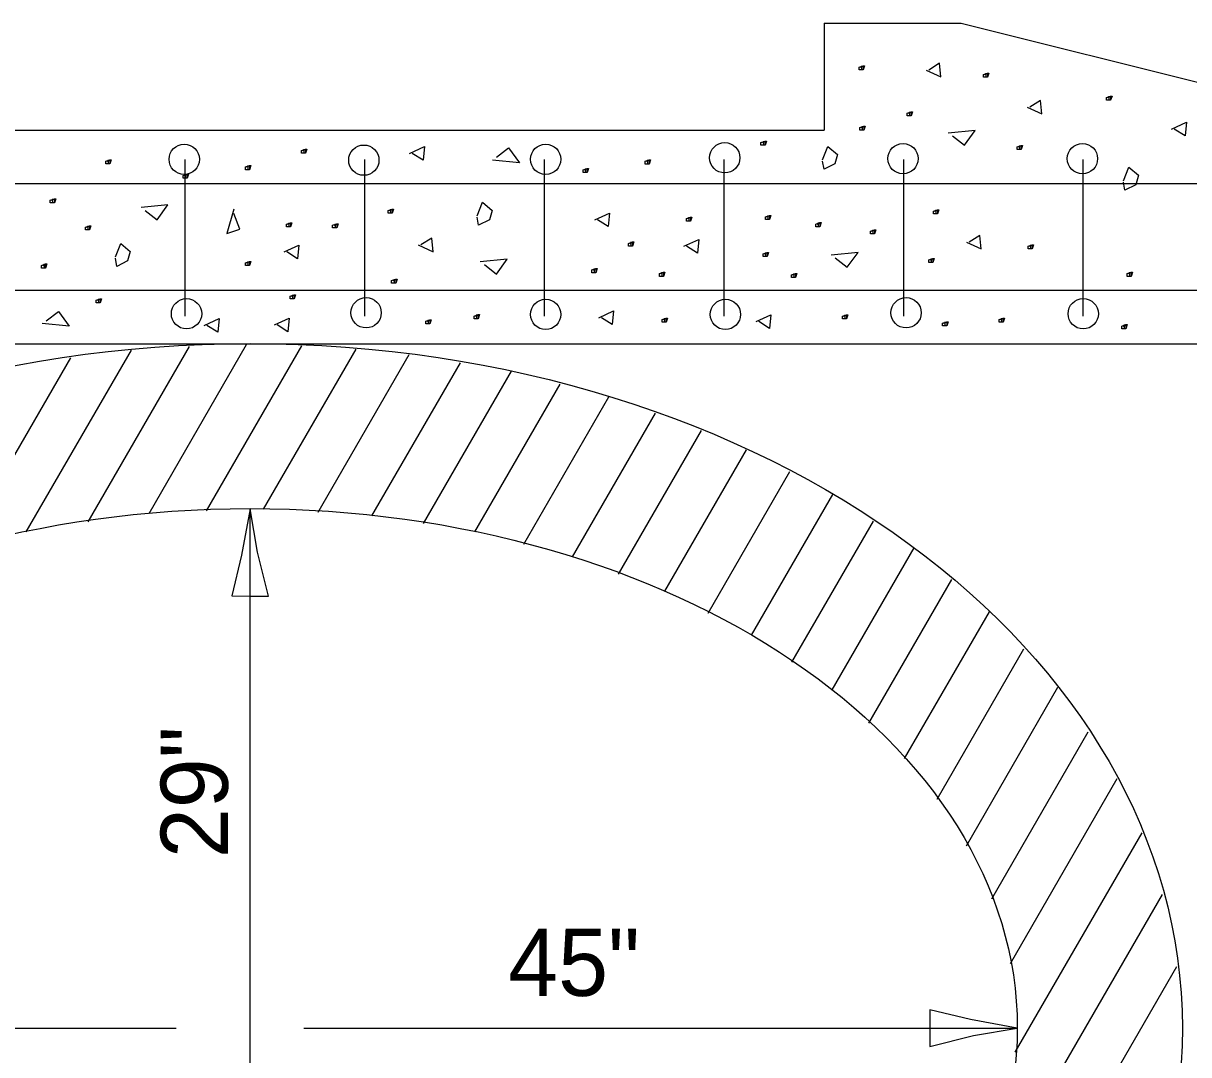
# Model space of a CAD drawing. Extents: x 2133490 to 2172050, y 2138301 to 2145980.
# Drawn here: x 2138952.5 to 2139073.9, y 2141804.6 to 2141912.1 of the extents above; entities that cross this region are included whole.
import ezdxf

# ---------------------------------------------------------------- set-up
doc = ezdxf.new("R2010")
doc.units = 0
for name, color, linetype in [('HS_Dimensions_and_Text', 7, 'Continuous'), ('HS_Pavement_Hidden', 7, 'Continuous'), ('ROW_Ex_Private_Boundary_Items', 7, 'Continuous'), ('ROW_Pr_Notes', 7, 'Continuous'), ('Topo_Ex_Bridge_Structures', 7, 'Continuous')]:
    doc.layers.add(name, color=color, linetype=linetype)

msp = doc.modelspace()

# ---------------------------------------------------------------- linework, layer by layer
at = {"layer": 'HS_Dimensions_and_Text'}
for p, q in [((2138976.13, 2141753.19), (2138976.13, 2141861.48)), ((2138896.18, 2141807.34), (2138968.42, 2141807.34)), ((2138981.72, 2141807.34), (2139056.07, 2141807.34))]:
    msp.add_line(p, q, dxfattribs=at)
at = {"layer": 'HS_Pavement_Hidden'}
msp.add_line((2138878.97, 2141878.68), (2139104.19, 2141878.68), dxfattribs=at)
for major_axis, ratio in [((-97.15, 0), 0.734375), ((-79.95, 0), 0.677215)]:
    msp.add_ellipse((2138976.13, 2141807.34), major_axis=major_axis, ratio=ratio, dxfattribs=at)
at = {"layer": 'ROW_Ex_Private_Boundary_Items'}
for centre in [(2138969.26, 2141897.9), (2138987.98, 2141897.81), (2139006.93, 2141897.9), (2139025.59, 2141898.06), (2139044.17, 2141897.97), (2139062.87, 2141897.97), (2138988.22, 2141881.9), (2139044.49, 2141881.9), (2138969.5, 2141881.8), (2139006.93, 2141881.73), (2139025.66, 2141881.73), (2139062.95, 2141881.8)]:
    msp.add_circle(centre, 1.58, dxfattribs=at)
at = {"layer": 'ROW_Pr_Notes'}
for p, q in [((2139035.94, 2141912.08), (2139050.24, 2141912.08)), ((2139035.94, 2141912.08), (2139035.94, 2141900.95)), ((2139050.24, 2141912.08), (2139254.81, 2141860.94)), ((2138849.12, 2141900.95), (2139035.94, 2141900.95)), ((2138969.35, 2141881.56), (2138969.35, 2141897.88)), ((2138988.08, 2141881.56), (2138988.08, 2141897.88)), ((2139006.8, 2141881.56), (2139006.8, 2141897.88)), ((2139025.52, 2141881.56), (2139025.52, 2141897.88)), ((2139044.24, 2141881.56), (2139044.24, 2141897.88)), ((2139062.96, 2141881.56), (2139062.96, 2141897.88)), ((2138852.84, 2141895.38), (2139091.38, 2141895.38)), ((2138852.84, 2141884.25), (2139091.38, 2141884.25)), ((2138965.6, 2141860.99), (2138975.76, 2141878.59)), ((2138952.8, 2141859.06), (2138963.75, 2141878.02)), ((2138959.26, 2141860.12), (2138969.81, 2141878.4)), ((2138971.6, 2141861.26), (2138981.53, 2141878.46)), ((2138977.54, 2141861.43), (2138987.17, 2141878.1)), ((2138983.21, 2141861.13), (2138992.69, 2141877.55)), ((2138945.98, 2141857.37), (2138957.44, 2141877.22)), ((2138988.83, 2141860.75), (2138998.04, 2141876.7)), ((2138994.21, 2141859.94), (2139003.36, 2141875.8)), ((2138999.55, 2141859.07), (2139008.44, 2141874.47)), ((2139004.64, 2141857.77), (2139013.51, 2141873.13)), ((2139009.73, 2141856.46), (2139018.38, 2141871.44)), ((2139014.53, 2141854.67), (2139023.18, 2141869.63)), ((2139019.34, 2141852.87), (2139027.86, 2141867.62)), ((2139023.87, 2141850.6), (2139032.38, 2141865.34)), ((2139028.38, 2141848.29), (2139036.86, 2141862.97)), ((2139032.6, 2141845.47), (2139041.09, 2141860.18)), ((2139036.78, 2141842.6), (2139045.33, 2141857.4)), ((2139040.61, 2141839.11), (2139049.26, 2141854.08)), ((2139044.34, 2141835.44), (2139053.17, 2141850.74)), ((2139047.73, 2141831.21), (2139056.77, 2141846.86)), ((2139050.77, 2141826.34), (2139060.32, 2141842.89)), ((2139053.41, 2141820.8), (2139063.48, 2141838.23)), ((2139055.37, 2141814.07), (2139066.5, 2141833.36)), ((2139055.87, 2141804.81), (2139069.08, 2141827.7)), ((2139028.51, 2141747.31), (2139071.2, 2141821.26)), ((2139036.98, 2141751.87), (2139072.72, 2141813.76))]:
    msp.add_line(p, q, dxfattribs=at)
for points in [[(2139046.58, 2141907.21), (2139048.12, 2141906.5), (2139047.98, 2141907.91), (2139046.86, 2141907.21)], [(2139039.74, 2141907.52), (2139040.02, 2141907.66), (2139040.02, 2141907.24), (2139039.88, 2141907.24), (2139039.6, 2141907.24), (2139039.6, 2141907.24), (2139039.6, 2141907.52), (2139040.02, 2141907.66), (2139040.16, 2141907.66), (2139040.02, 2141907.24), (2139039.88, 2141907.24), (2139039.88, 2141907.66)], [(2139052.68, 2141906.75), (2139052.97, 2141906.89), (2139052.97, 2141906.47), (2139052.82, 2141906.47), (2139052.55, 2141906.47), (2139052.55, 2141906.47), (2139052.55, 2141906.75), (2139052.97, 2141906.89), (2139053.11, 2141906.89), (2139052.97, 2141906.47), (2139052.82, 2141906.47), (2139052.82, 2141906.89)], [(2139057.1, 2141903.34), (2139058.65, 2141902.63), (2139058.51, 2141904.04), (2139057.38, 2141903.34)], [(2139065.53, 2141904.33), (2139065.81, 2141904.48), (2139065.81, 2141904.06), (2139065.67, 2141904.06), (2139065.39, 2141904.06), (2139065.39, 2141904.06), (2139065.39, 2141904.33), (2139065.81, 2141904.48), (2139065.95, 2141904.48), (2139065.81, 2141904.06), (2139065.67, 2141904.06), (2139065.67, 2141904.48)], [(2139044.75, 2141902.7), (2139045.03, 2141902.85), (2139045.03, 2141902.42), (2139044.89, 2141902.42), (2139044.61, 2141902.42), (2139044.61, 2141902.42), (2139044.61, 2141902.7), (2139045.03, 2141902.85), (2139045.17, 2141902.85), (2139045.03, 2141902.42), (2139044.89, 2141902.42), (2139044.89, 2141902.85)], [(2139072.16, 2141901.05), (2139073.7, 2141901.76), (2139073.56, 2141900.35), (2139072.44, 2141901.05)], [(2139039.82, 2141901.21), (2139040.1, 2141901.35), (2139040.1, 2141900.93), (2139039.96, 2141900.93), (2139039.68, 2141900.93), (2139039.68, 2141900.93), (2139039.68, 2141901.21), (2139040.1, 2141901.35), (2139040.24, 2141901.35), (2139040.1, 2141900.93), (2139039.96, 2141900.93), (2139039.96, 2141901.35)], [(2139049.31, 2141900.35), (2139050.57, 2141899.36), (2139051.7, 2141900.91), (2139048.89, 2141900.63)], [(2138992.74, 2141898.52), (2138994.29, 2141899.22), (2138994.15, 2141897.81), (2138993.02, 2141898.52)], [(2139029.51, 2141899.64), (2139029.79, 2141899.78), (2139029.79, 2141899.36), (2139029.65, 2141899.36), (2139029.37, 2141899.36), (2139029.37, 2141899.36), (2139029.37, 2141899.64), (2139029.79, 2141899.78), (2139029.93, 2141899.78), (2139029.79, 2141899.36), (2139029.65, 2141899.36), (2139029.65, 2141899.78)], [(2139035.79, 2141897.84), (2139036.35, 2141899.25), (2139037.34, 2141898.41), (2139037.06, 2141897.42), (2139035.94, 2141896.86), (2139035.79, 2141897.7)], [(2139056.19, 2141899.2), (2139056.47, 2141899.34), (2139056.47, 2141898.92), (2139056.33, 2141898.92), (2139056.05, 2141898.92), (2139056.05, 2141898.92), (2139056.05, 2141899.2), (2139056.47, 2141899.34), (2139056.61, 2141899.34), (2139056.47, 2141898.92), (2139056.33, 2141898.92), (2139056.33, 2141899.34)], [(2138981.62, 2141898.82), (2138981.9, 2141898.96), (2138981.9, 2141898.54), (2138981.76, 2141898.54), (2138981.48, 2141898.54), (2138981.48, 2141898.54), (2138981.48, 2141898.82), (2138981.9, 2141898.96), (2138982.04, 2141898.96), (2138981.9, 2141898.54), (2138981.76, 2141898.54), (2138981.76, 2141898.96)], [(2139001.8, 2141898.11), (2139003.07, 2141899.09), (2139004.19, 2141897.54), (2139001.38, 2141897.82)], [(2138961.23, 2141897.71), (2138961.51, 2141897.85), (2138961.51, 2141897.43), (2138961.37, 2141897.43), (2138961.09, 2141897.43), (2138961.09, 2141897.43), (2138961.09, 2141897.71), (2138961.51, 2141897.85), (2138961.65, 2141897.85), (2138961.51, 2141897.43), (2138961.37, 2141897.43), (2138961.37, 2141897.85)], [(2138975.79, 2141897.1), (2138976.07, 2141897.24), (2138976.07, 2141896.81), (2138975.93, 2141896.81), (2138975.65, 2141896.81), (2138975.65, 2141896.81), (2138975.65, 2141897.1), (2138976.07, 2141897.24), (2138976.21, 2141897.24), (2138976.07, 2141896.81), (2138975.93, 2141896.81), (2138975.93, 2141897.24)], [(2139010.97, 2141896.81), (2139011.24, 2141896.95), (2139011.24, 2141896.53), (2139011.11, 2141896.53), (2139010.82, 2141896.53), (2139010.82, 2141896.53), (2139010.82, 2141896.81), (2139011.24, 2141896.95), (2139011.39, 2141896.95), (2139011.24, 2141896.53), (2139011.11, 2141896.53), (2139011.11, 2141896.95)], [(2139017.45, 2141897.69), (2139017.73, 2141897.83), (2139017.73, 2141897.41), (2139017.59, 2141897.41), (2139017.31, 2141897.41), (2139017.31, 2141897.41), (2139017.31, 2141897.69), (2139017.73, 2141897.83), (2139017.87, 2141897.83), (2139017.73, 2141897.41), (2139017.59, 2141897.41), (2139017.59, 2141897.83)], [(2139067.16, 2141895.66), (2139067.72, 2141897.07), (2139068.71, 2141896.23), (2139068.43, 2141895.24), (2139067.3, 2141894.68), (2139067.16, 2141895.52)], [(2138969.3, 2141896.22), (2138969.58, 2141896.36), (2138969.58, 2141895.93), (2138969.44, 2141895.93), (2138969.16, 2141895.93), (2138969.16, 2141895.93), (2138969.16, 2141896.22), (2138969.58, 2141896.36), (2138969.72, 2141896.36), (2138969.58, 2141895.93), (2138969.44, 2141895.93), (2138969.44, 2141896.36)], [(2138955.44, 2141893.65), (2138955.73, 2141893.79), (2138955.73, 2141893.37), (2138955.58, 2141893.37), (2138955.3, 2141893.37), (2138955.3, 2141893.37), (2138955.3, 2141893.65), (2138955.73, 2141893.79), (2138955.87, 2141893.79), (2138955.73, 2141893.37), (2138955.58, 2141893.37), (2138955.58, 2141893.79)], [(2138965.18, 2141892.58), (2138966.44, 2141891.59), (2138967.57, 2141893.14), (2138964.76, 2141892.86)], [(2138999.8, 2141892.02), (2139000.36, 2141893.43), (2139001.35, 2141892.58), (2139001.07, 2141891.6), (2138999.94, 2141891.04), (2138999.8, 2141891.88)], [(2138974.44, 2141892.7), (2138973.69, 2141890.16), (2138975.04, 2141890.61), (2138974.44, 2141892.25)], [(2138990.65, 2141892.56), (2138990.93, 2141892.71), (2138990.93, 2141892.28), (2138990.79, 2141892.28), (2138990.51, 2141892.28), (2138990.51, 2141892.28), (2138990.51, 2141892.56), (2138990.93, 2141892.71), (2138991.07, 2141892.71), (2138990.93, 2141892.28), (2138990.79, 2141892.28), (2138990.79, 2141892.71)], [(2139012.04, 2141891.58), (2139013.59, 2141892.29), (2139013.45, 2141890.88), (2139012.33, 2141891.58)], [(2139029.98, 2141891.91), (2139030.26, 2141892.05), (2139030.26, 2141891.63), (2139030.12, 2141891.63), (2139029.84, 2141891.63), (2139029.84, 2141891.63), (2139029.84, 2141891.91), (2139030.26, 2141892.05), (2139030.4, 2141892.05), (2139030.26, 2141891.63), (2139030.12, 2141891.63), (2139030.12, 2141892.05)], [(2139047.47, 2141892.5), (2139047.75, 2141892.64), (2139047.75, 2141892.22), (2139047.61, 2141892.22), (2139047.33, 2141892.22), (2139047.33, 2141892.22), (2139047.33, 2141892.5), (2139047.75, 2141892.64), (2139047.89, 2141892.64), (2139047.75, 2141892.22), (2139047.61, 2141892.22), (2139047.61, 2141892.64)], [(2138959.1, 2141890.83), (2138959.38, 2141890.97), (2138959.38, 2141890.55), (2138959.24, 2141890.55), (2138958.96, 2141890.55), (2138958.96, 2141890.55), (2138958.96, 2141890.83), (2138959.38, 2141890.97), (2138959.53, 2141890.97), (2138959.38, 2141890.55), (2138959.24, 2141890.55), (2138959.24, 2141890.97)], [(2138980.07, 2141891.14), (2138980.35, 2141891.28), (2138980.35, 2141890.86), (2138980.21, 2141890.86), (2138979.93, 2141890.86), (2138979.93, 2141890.86), (2138979.93, 2141891.14), (2138980.35, 2141891.28), (2138980.49, 2141891.28), (2138980.35, 2141890.86), (2138980.21, 2141890.86), (2138980.21, 2141891.28)], [(2138984.88, 2141891.04), (2138985.16, 2141891.18), (2138985.16, 2141890.76), (2138985.02, 2141890.76), (2138984.73, 2141890.76), (2138984.73, 2141890.76), (2138984.73, 2141891.04), (2138985.16, 2141891.18), (2138985.3, 2141891.18), (2138985.16, 2141890.76), (2138985.02, 2141890.76), (2138985.02, 2141891.18)], [(2139021.73, 2141891.73), (2139022.01, 2141891.87), (2139022.01, 2141891.45), (2139021.87, 2141891.45), (2139021.59, 2141891.45), (2139021.59, 2141891.45), (2139021.59, 2141891.73), (2139022.01, 2141891.87), (2139022.15, 2141891.87), (2139022.01, 2141891.45), (2139021.87, 2141891.45), (2139021.87, 2141891.87)], [(2139035.23, 2141891.15), (2139035.51, 2141891.3), (2139035.51, 2141890.87), (2139035.37, 2141890.87), (2139035.09, 2141890.87), (2139035.09, 2141890.87), (2139035.09, 2141891.15), (2139035.51, 2141891.3), (2139035.65, 2141891.3), (2139035.51, 2141890.87), (2139035.37, 2141890.87), (2139035.37, 2141891.3)], [(2138993.65, 2141888.97), (2138995.19, 2141888.27), (2138995.05, 2141889.68), (2138993.93, 2141888.97)], [(2139021.33, 2141888.83), (2139022.88, 2141889.53), (2139022.74, 2141888.13), (2139021.61, 2141888.83)], [(2139040.93, 2141890.4), (2139041.21, 2141890.54), (2139041.21, 2141890.12), (2139041.07, 2141890.12), (2139040.79, 2141890.12), (2139040.79, 2141890.12), (2139040.79, 2141890.4), (2139041.21, 2141890.54), (2139041.35, 2141890.54), (2139041.21, 2141890.12), (2139041.07, 2141890.12), (2139041.07, 2141890.54)], [(2139050.79, 2141889.26), (2139052.33, 2141888.56), (2139052.19, 2141889.97), (2139051.06, 2141889.26)], [(2138962.09, 2141887.72), (2138962.65, 2141889.13), (2138963.63, 2141888.28), (2138963.35, 2141887.3), (2138962.23, 2141886.74), (2138962.09, 2141887.58)], [(2138979.67, 2141888.24), (2138981.21, 2141888.94), (2138981.07, 2141887.54), (2138979.95, 2141888.24)], [(2139015.7, 2141889.14), (2139015.98, 2141889.29), (2139015.98, 2141888.86), (2139015.84, 2141888.86), (2139015.56, 2141888.86), (2139015.56, 2141888.86), (2139015.56, 2141889.14), (2139015.98, 2141889.29), (2139016.12, 2141889.29), (2139015.98, 2141888.86), (2139015.84, 2141888.86), (2139015.84, 2141889.29)], [(2139057.34, 2141888.86), (2139057.62, 2141889), (2139057.62, 2141888.57), (2139057.48, 2141888.57), (2139057.2, 2141888.57), (2139057.2, 2141888.57), (2139057.2, 2141888.86), (2139057.62, 2141889), (2139057.76, 2141889), (2139057.62, 2141888.57), (2139057.48, 2141888.57), (2139057.48, 2141889)], [(2138975.78, 2141887.11), (2138976.06, 2141887.25), (2138976.06, 2141886.83), (2138975.92, 2141886.83), (2138975.64, 2141886.83), (2138975.64, 2141886.83), (2138975.64, 2141887.11), (2138976.06, 2141887.25), (2138976.2, 2141887.25), (2138976.06, 2141886.83), (2138975.92, 2141886.83), (2138975.92, 2141887.25)], [(2139000.54, 2141886.92), (2139001.8, 2141885.94), (2139002.93, 2141887.48), (2139000.12, 2141887.2)], [(2139029.74, 2141888.05), (2139030.02, 2141888.19), (2139030.02, 2141887.77), (2139029.87, 2141887.77), (2139029.59, 2141887.77), (2139029.59, 2141887.77), (2139029.59, 2141888.05), (2139030.02, 2141888.19), (2139030.16, 2141888.19), (2139030.02, 2141887.77), (2139029.87, 2141887.77), (2139029.87, 2141888.19)], [(2139037.09, 2141887.62), (2139038.36, 2141886.64), (2139039.48, 2141888.19), (2139036.67, 2141887.9)], [(2139047, 2141887.42), (2139047.28, 2141887.56), (2139047.28, 2141887.14), (2139047.14, 2141887.14), (2139046.86, 2141887.14), (2139046.86, 2141887.14), (2139046.86, 2141887.42), (2139047.28, 2141887.56), (2139047.42, 2141887.56), (2139047.28, 2141887.14), (2139047.14, 2141887.14), (2139047.14, 2141887.56)], [(2138954.54, 2141886.84), (2138954.82, 2141886.99), (2138954.82, 2141886.56), (2138954.69, 2141886.56), (2138954.4, 2141886.56), (2138954.4, 2141886.56), (2138954.4, 2141886.84), (2138954.82, 2141886.99), (2138954.96, 2141886.99), (2138954.82, 2141886.56), (2138954.69, 2141886.56), (2138954.69, 2141886.99)], [(2139011.89, 2141886.37), (2139012.17, 2141886.51), (2139012.17, 2141886.08), (2139012.03, 2141886.08), (2139011.74, 2141886.08), (2139011.74, 2141886.08), (2139011.74, 2141886.37), (2139012.17, 2141886.51), (2139012.31, 2141886.51), (2139012.17, 2141886.08), (2139012.03, 2141886.08), (2139012.03, 2141886.51)], [(2139018.93, 2141885.99), (2139019.21, 2141886.13), (2139019.21, 2141885.7), (2139019.07, 2141885.7), (2139018.79, 2141885.7), (2139018.79, 2141885.7), (2139018.79, 2141885.99), (2139019.21, 2141886.13), (2139019.35, 2141886.13), (2139019.21, 2141885.7), (2139019.07, 2141885.7), (2139019.07, 2141886.13)], [(2139032.69, 2141885.87), (2139032.97, 2141886.01), (2139032.97, 2141885.58), (2139032.83, 2141885.58), (2139032.55, 2141885.58), (2139032.55, 2141885.58), (2139032.55, 2141885.87), (2139032.97, 2141886.01), (2139033.11, 2141886.01), (2139032.97, 2141885.58), (2139032.83, 2141885.58), (2139032.83, 2141886.01)], [(2139067.67, 2141885.98), (2139067.95, 2141886.13), (2139067.95, 2141885.7), (2139067.81, 2141885.7), (2139067.53, 2141885.7), (2139067.53, 2141885.7), (2139067.53, 2141885.98), (2139067.95, 2141886.13), (2139068.09, 2141886.13), (2139067.95, 2141885.7), (2139067.81, 2141885.7), (2139067.81, 2141886.13)], [(2138991.02, 2141885.27), (2138991.3, 2141885.41), (2138991.3, 2141884.99), (2138991.16, 2141884.99), (2138990.88, 2141884.99), (2138990.88, 2141884.99), (2138990.88, 2141885.27), (2138991.3, 2141885.41), (2138991.44, 2141885.41), (2138991.3, 2141884.99), (2138991.16, 2141884.99), (2138991.16, 2141885.41)], [(2138980.43, 2141883.62), (2138980.71, 2141883.76), (2138980.71, 2141883.34), (2138980.57, 2141883.34), (2138980.29, 2141883.34), (2138980.29, 2141883.34), (2138980.29, 2141883.62), (2138980.71, 2141883.76), (2138980.85, 2141883.76), (2138980.71, 2141883.34), (2138980.57, 2141883.34), (2138980.57, 2141883.76)], [(2138960.23, 2141883.23), (2138960.51, 2141883.37), (2138960.51, 2141882.95), (2138960.37, 2141882.95), (2138960.09, 2141882.95), (2138960.09, 2141882.95), (2138960.09, 2141883.23), (2138960.51, 2141883.37), (2138960.65, 2141883.37), (2138960.51, 2141882.95), (2138960.37, 2141882.95), (2138960.37, 2141883.37)], [(2138954.89, 2141881.05), (2138956.16, 2141882.04), (2138957.28, 2141880.49), (2138954.47, 2141880.77)], [(2138971.35, 2141880.59), (2138972.9, 2141881.29), (2138972.76, 2141879.89), (2138971.63, 2141880.59)], [(2138978.66, 2141880.64), (2138980.21, 2141881.34), (2138980.07, 2141879.93), (2138978.94, 2141880.64)], [(2138994.57, 2141881.03), (2138994.85, 2141881.17), (2138994.85, 2141880.75), (2138994.71, 2141880.75), (2138994.43, 2141880.75), (2138994.43, 2141880.75), (2138994.43, 2141881.03), (2138994.85, 2141881.17), (2138994.99, 2141881.17), (2138994.85, 2141880.75), (2138994.71, 2141880.75), (2138994.71, 2141881.17)], [(2138999.62, 2141881.56), (2138999.9, 2141881.71), (2138999.9, 2141881.28), (2138999.76, 2141881.28), (2138999.48, 2141881.28), (2138999.48, 2141881.28), (2138999.48, 2141881.56), (2138999.9, 2141881.71), (2139000.04, 2141881.71), (2138999.9, 2141881.28), (2138999.76, 2141881.28), (2138999.76, 2141881.71)], [(2139012.46, 2141881.39), (2139014.01, 2141882.09), (2139013.87, 2141880.69), (2139012.74, 2141881.39)], [(2139019.22, 2141881.19), (2139019.5, 2141881.33), (2139019.5, 2141880.91), (2139019.36, 2141880.91), (2139019.08, 2141880.91), (2139019.08, 2141880.91), (2139019.08, 2141881.19), (2139019.5, 2141881.33), (2139019.64, 2141881.33), (2139019.5, 2141880.91), (2139019.36, 2141880.91), (2139019.36, 2141881.33)], [(2139028.86, 2141880.98), (2139030.41, 2141881.68), (2139030.27, 2141880.28), (2139029.14, 2141880.98)], [(2139038.01, 2141881.56), (2139038.29, 2141881.7), (2139038.29, 2141881.27), (2139038.15, 2141881.27), (2139037.87, 2141881.27), (2139037.87, 2141881.27), (2139037.87, 2141881.56), (2139038.29, 2141881.7), (2139038.43, 2141881.7), (2139038.29, 2141881.27), (2139038.15, 2141881.27), (2139038.15, 2141881.7)], [(2139054.32, 2141881.21), (2139054.6, 2141881.35), (2139054.6, 2141880.93), (2139054.46, 2141880.93), (2139054.18, 2141880.93), (2139054.18, 2141880.93), (2139054.18, 2141881.21), (2139054.6, 2141881.35), (2139054.74, 2141881.35), (2139054.6, 2141880.93), (2139054.46, 2141880.93), (2139054.46, 2141881.35)], [(2139048.43, 2141880.81), (2139048.72, 2141880.96), (2139048.72, 2141880.53), (2139048.57, 2141880.53), (2139048.3, 2141880.53), (2139048.3, 2141880.53), (2139048.3, 2141880.81), (2139048.72, 2141880.96), (2139048.86, 2141880.96), (2139048.72, 2141880.53), (2139048.57, 2141880.53), (2139048.57, 2141880.96)], [(2139067.1, 2141880.52), (2139067.38, 2141880.67), (2139067.38, 2141880.24), (2139067.24, 2141880.24), (2139066.96, 2141880.24), (2139066.96, 2141880.24), (2139066.96, 2141880.52), (2139067.38, 2141880.67), (2139067.52, 2141880.67), (2139067.38, 2141880.24), (2139067.24, 2141880.24), (2139067.24, 2141880.67)]]:
    msp.add_lwpolyline(points, dxfattribs=at)
at = {"layer": 'Topo_Ex_Bridge_Structures'}
for points in [[(2138974.22, 2141852.38), (2138976.13, 2141852.37), (2138978.03, 2141852.37), (2138976.91, 2141856.93), (2138976.13, 2141861.48), (2138975.24, 2141856.62)], [(2139046.98, 2141809.24), (2139046.97, 2141807.34), (2139046.97, 2141805.43), (2139051.52, 2141806.55), (2139056.07, 2141807.34), (2139051.22, 2141808.22)]]:
    msp.add_lwpolyline(points, close=True, dxfattribs=at)

# ---------------------------------------------------------------- texts
at = {"layer": 'HS_Dimensions_and_Text'}
msp.add_text('29"', height=7, rotation=90, dxfattribs=at).set_placement((2138973.81, 2141825.05))
msp.add_text('45"', height=7, dxfattribs=at).set_placement((2139003.02, 2141810.69))

doc.saveas('drawing.dxf')
